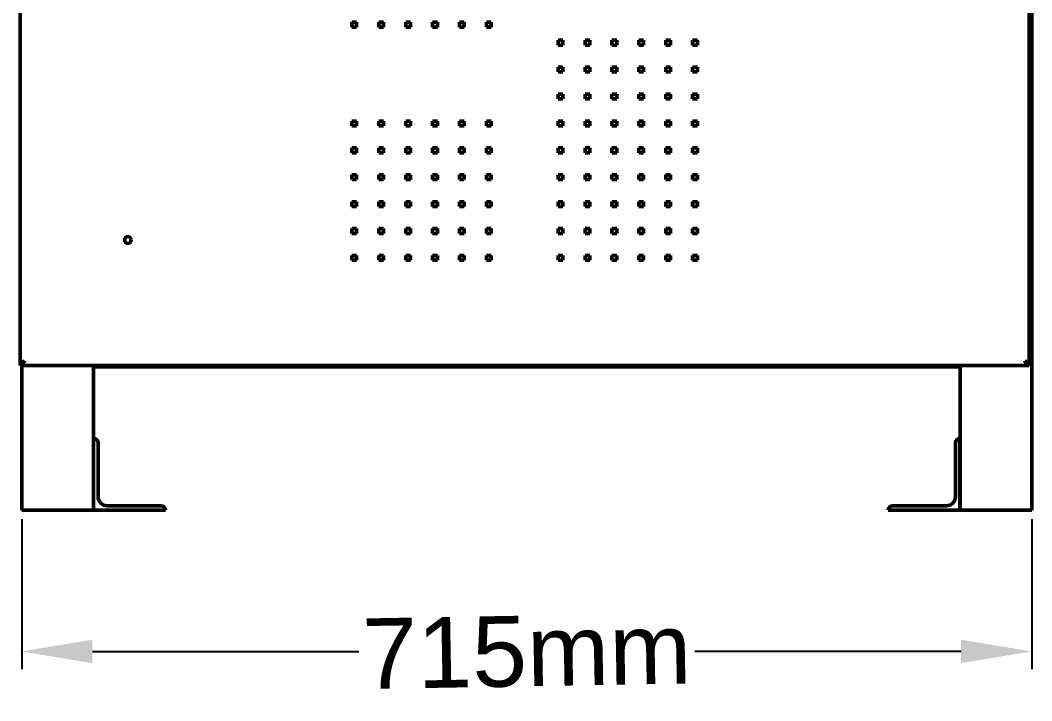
# Model space of a CAD drawing. Header units: millimetres. Extents: x 0 to 71, y -13 to 180.
# Drawn here: x -0.1 to 71.5, y -13.5 to 34.7 of the extents above; entities that cross this region are included whole.
import ezdxf

# ---------------------------------------------------------------- set-up
doc = ezdxf.new("R2010")
doc.units = ezdxf.units.MM
doc.layers.add('Visible (ANSI)', color=7, linetype='Continuous', lineweight=50)
doc.styles.get("Standard").update_dxf_attribs({"font": 'arial.ttf'})
doc.dimstyles.new('ISO-25', dxfattribs={"dimtxt": 2.5, "dimasz": 2.5, "dimexe": 1.25, "dimexo": 0.625, "dimtad": 1, "dimtxsty": 'Standard', "dimcen": 2.5, "dimadec": 0, "dimazin": 0, "dimtfac": 1, "dimtmove": 0, "dimatfit": 3, "dimfxl": 1, "dimarcsym": 0})

# ---------------------------------------------------------------- blocks, each defined once
blk = doc.blocks.new('*D74')
at = {"color": 0, "lineweight": -2, "transparency": 16777216}
for p, q in [((0, -0.625), (0, -11.238)), ((71.477, -0.625), (71.477, -11.238)), ((5, -9.988), (23.856, -9.988)), ((66.477, -9.988), (47.62, -9.988))]:
    blk.add_line(p, q, dxfattribs=at)
at = {"color": 0, "transparency": 16777216}
for points in [[(5, -9.155), (5, -10.822), (0, -9.988)], [(66.477, -9.155), (66.477, -10.822), (71.477, -9.988)]]:
    blk.add_solid(points, dxfattribs=at)
at = {"layer": 'Defpoints', "color": 0, "transparency": 16777216}
for p in [(0, 0), (71.477, 0), (71.477, -9.988)]:
    blk.add_point(p, dxfattribs=at)
at = {"color": 0, "transparency": 16777216, "insert": (35.738, -9.988), "char_height": 5, "attachment_point": 5, "rotation": 1}
blk.add_mtext('715mm', dxfattribs=at)

msp = doc.modelspace()

# ---------------------------------------------------------------- linework, layer by layer
at = {"layer": 'Visible (ANSI)'}
for p, q in [((-0.114, 10.395), (-0.114, 179.724)), ((71.285, 179.724), (71.285, 10.395)), ((71.477, 0), (71.477, 179.878)), ((23.357, 34.19), (23.357, 34.528)), ((23.357, 34.528), (23.695, 34.528)), ((23.695, 34.528), (23.695, 34.19)), ((25.261, 34.19), (25.261, 34.528)), ((25.261, 34.528), (25.599, 34.528)), ((25.599, 34.528), (25.599, 34.19)), ((27.165, 34.19), (27.165, 34.528)), ((27.165, 34.528), (27.503, 34.528)), ((27.503, 34.528), (27.503, 34.19)), ((29.07, 34.19), (29.07, 34.528)), ((29.07, 34.528), (29.407, 34.528)), ((29.407, 34.528), (29.407, 34.19)), ((30.974, 34.19), (30.974, 34.528)), ((30.974, 34.528), (31.311, 34.528)), ((31.311, 34.528), (31.311, 34.19)), ((32.878, 34.19), (32.878, 34.528)), ((32.878, 34.528), (33.215, 34.528)), ((33.215, 34.528), (33.215, 34.19)), ((23.695, 34.19), (23.357, 34.19)), ((25.599, 34.19), (25.261, 34.19)), ((27.503, 34.19), (27.165, 34.19)), ((29.407, 34.19), (29.07, 34.19)), ((31.311, 34.19), (30.974, 34.19)), ((33.215, 34.19), (32.878, 34.19)), ((37.955, 32.921), (37.955, 33.258)), ((37.955, 33.258), (38.293, 33.258)), ((38.293, 33.258), (38.293, 32.921)), ((39.859, 32.921), (39.859, 33.258)), ((39.859, 33.258), (40.197, 33.258)), ((40.197, 33.258), (40.197, 32.921)), ((41.764, 32.921), (41.764, 33.258)), ((41.764, 33.258), (42.101, 33.258)), ((42.101, 33.258), (42.101, 32.921)), ((43.668, 32.921), (43.668, 33.258)), ((43.668, 33.258), (44.005, 33.258)), ((44.005, 33.258), (44.005, 32.921)), ((45.572, 32.921), (45.572, 33.258)), ((45.572, 33.258), (45.909, 33.258)), ((45.909, 33.258), (45.909, 32.921)), ((47.476, 32.921), (47.476, 33.258)), ((47.476, 33.258), (47.813, 33.258)), ((47.813, 33.258), (47.813, 32.921)), ((38.293, 32.921), (37.955, 32.921)), ((40.197, 32.921), (39.859, 32.921)), ((42.101, 32.921), (41.764, 32.921)), ((44.005, 32.921), (43.668, 32.921)), ((45.909, 32.921), (45.572, 32.921)), ((47.813, 32.921), (47.476, 32.921)), ((37.955, 31.017), (37.955, 31.354)), ((37.955, 31.354), (38.293, 31.354)), ((38.293, 31.017), (37.955, 31.017)), ((38.293, 31.354), (38.293, 31.017)), ((39.859, 31.017), (39.859, 31.354)), ((39.859, 31.354), (40.197, 31.354)), ((40.197, 31.017), (39.859, 31.017)), ((40.197, 31.354), (40.197, 31.017)), ((41.764, 31.017), (41.764, 31.354)), ((41.764, 31.354), (42.101, 31.354)), ((42.101, 31.017), (41.764, 31.017)), ((42.101, 31.354), (42.101, 31.017)), ((43.668, 31.017), (43.668, 31.354)), ((43.668, 31.354), (44.005, 31.354)), ((44.005, 31.017), (43.668, 31.017)), ((44.005, 31.354), (44.005, 31.017)), ((45.572, 31.017), (45.572, 31.354)), ((45.572, 31.354), (45.909, 31.354)), ((45.909, 31.017), (45.572, 31.017)), ((45.909, 31.354), (45.909, 31.017)), ((47.476, 31.017), (47.476, 31.354)), ((47.476, 31.354), (47.813, 31.354)), ((47.813, 31.017), (47.476, 31.017)), ((47.813, 31.354), (47.813, 31.017)), ((37.955, 29.113), (37.955, 29.45)), ((37.955, 29.45), (38.293, 29.45)), ((38.293, 29.45), (38.293, 29.113)), ((39.859, 29.113), (39.859, 29.45)), ((39.859, 29.45), (40.197, 29.45)), ((40.197, 29.45), (40.197, 29.113)), ((41.764, 29.113), (41.764, 29.45)), ((41.764, 29.45), (42.101, 29.45)), ((42.101, 29.45), (42.101, 29.113)), ((43.668, 29.113), (43.668, 29.45)), ((43.668, 29.45), (44.005, 29.45)), ((44.005, 29.45), (44.005, 29.113)), ((45.572, 29.113), (45.572, 29.45)), ((45.572, 29.45), (45.909, 29.45)), ((45.909, 29.45), (45.909, 29.113)), ((47.476, 29.113), (47.476, 29.45)), ((47.476, 29.45), (47.813, 29.45)), ((47.813, 29.45), (47.813, 29.113)), ((38.293, 29.113), (37.955, 29.113)), ((40.197, 29.113), (39.859, 29.113)), ((42.101, 29.113), (41.764, 29.113)), ((44.005, 29.113), (43.668, 29.113)), ((45.909, 29.113), (45.572, 29.113)), ((47.813, 29.113), (47.476, 29.113)), ((23.357, 27.208), (23.357, 27.546)), ((23.357, 27.546), (23.695, 27.546)), ((23.695, 27.208), (23.357, 27.208)), ((23.695, 27.546), (23.695, 27.208)), ((25.261, 27.208), (25.261, 27.546)), ((25.261, 27.546), (25.599, 27.546)), ((25.599, 27.208), (25.261, 27.208)), ((25.599, 27.546), (25.599, 27.208)), ((27.165, 27.208), (27.165, 27.546)), ((27.165, 27.546), (27.503, 27.546)), ((27.503, 27.208), (27.165, 27.208)), ((27.503, 27.546), (27.503, 27.208)), ((29.07, 27.208), (29.07, 27.546)), ((29.07, 27.546), (29.407, 27.546)), ((29.407, 27.208), (29.07, 27.208)), ((29.407, 27.546), (29.407, 27.208)), ((30.974, 27.208), (30.974, 27.546)), ((30.974, 27.546), (31.311, 27.546)), ((31.311, 27.208), (30.974, 27.208)), ((31.311, 27.546), (31.311, 27.208)), ((32.878, 27.208), (32.878, 27.546)), ((32.878, 27.546), (33.215, 27.546)), ((33.215, 27.208), (32.878, 27.208)), ((33.215, 27.546), (33.215, 27.208)), ((37.955, 27.208), (37.955, 27.546)), ((37.955, 27.546), (38.293, 27.546)), ((38.293, 27.208), (37.955, 27.208)), ((38.293, 27.546), (38.293, 27.208)), ((39.859, 27.208), (39.859, 27.546)), ((39.859, 27.546), (40.197, 27.546)), ((40.197, 27.208), (39.859, 27.208)), ((40.197, 27.546), (40.197, 27.208)), ((41.764, 27.208), (41.764, 27.546)), ((41.764, 27.546), (42.101, 27.546)), ((42.101, 27.208), (41.764, 27.208)), ((42.101, 27.546), (42.101, 27.208)), ((43.668, 27.208), (43.668, 27.546)), ((43.668, 27.546), (44.005, 27.546)), ((44.005, 27.208), (43.668, 27.208)), ((44.005, 27.546), (44.005, 27.208)), ((45.572, 27.208), (45.572, 27.546)), ((45.572, 27.546), (45.909, 27.546)), ((45.909, 27.208), (45.572, 27.208)), ((45.909, 27.546), (45.909, 27.208)), ((47.476, 27.208), (47.476, 27.546)), ((47.476, 27.546), (47.813, 27.546)), ((47.813, 27.208), (47.476, 27.208)), ((47.813, 27.546), (47.813, 27.208)), ((23.357, 25.304), (23.357, 25.642)), ((23.357, 25.642), (23.695, 25.642)), ((23.695, 25.304), (23.357, 25.304)), ((23.695, 25.642), (23.695, 25.304)), ((25.261, 25.304), (25.261, 25.642)), ((25.261, 25.642), (25.599, 25.642)), ((25.599, 25.304), (25.261, 25.304)), ((25.599, 25.642), (25.599, 25.304)), ((27.165, 25.304), (27.165, 25.642)), ((27.165, 25.642), (27.503, 25.642)), ((27.503, 25.304), (27.165, 25.304)), ((27.503, 25.642), (27.503, 25.304)), ((29.07, 25.304), (29.07, 25.642)), ((29.07, 25.642), (29.407, 25.642)), ((29.407, 25.304), (29.07, 25.304)), ((29.407, 25.642), (29.407, 25.304)), ((30.974, 25.304), (30.974, 25.642)), ((30.974, 25.642), (31.311, 25.642)), ((31.311, 25.304), (30.974, 25.304)), ((31.311, 25.642), (31.311, 25.304)), ((32.878, 25.304), (32.878, 25.642)), ((32.878, 25.642), (33.215, 25.642)), ((33.215, 25.304), (32.878, 25.304)), ((33.215, 25.642), (33.215, 25.304)), ((37.955, 25.304), (37.955, 25.642)), ((37.955, 25.642), (38.293, 25.642)), ((38.293, 25.304), (37.955, 25.304)), ((38.293, 25.642), (38.293, 25.304)), ((39.859, 25.304), (39.859, 25.642)), ((39.859, 25.642), (40.197, 25.642)), ((40.197, 25.304), (39.859, 25.304)), ((40.197, 25.642), (40.197, 25.304)), ((41.764, 25.304), (41.764, 25.642)), ((41.764, 25.642), (42.101, 25.642)), ((42.101, 25.304), (41.764, 25.304)), ((42.101, 25.642), (42.101, 25.304)), ((43.668, 25.304), (43.668, 25.642)), ((43.668, 25.642), (44.005, 25.642)), ((44.005, 25.304), (43.668, 25.304)), ((44.005, 25.642), (44.005, 25.304)), ((45.572, 25.304), (45.572, 25.642)), ((45.572, 25.642), (45.909, 25.642)), ((45.909, 25.304), (45.572, 25.304)), ((45.909, 25.642), (45.909, 25.304)), ((47.476, 25.304), (47.476, 25.642)), ((47.476, 25.642), (47.813, 25.642)), ((47.813, 25.304), (47.476, 25.304)), ((47.813, 25.642), (47.813, 25.304)), ((23.357, 23.4), (23.357, 23.738)), ((23.357, 23.738), (23.695, 23.738)), ((23.695, 23.738), (23.695, 23.4)), ((25.261, 23.4), (25.261, 23.738)), ((25.261, 23.738), (25.599, 23.738)), ((25.599, 23.738), (25.599, 23.4)), ((27.165, 23.4), (27.165, 23.738)), ((27.165, 23.738), (27.503, 23.738)), ((27.503, 23.738), (27.503, 23.4)), ((29.07, 23.4), (29.07, 23.738)), ((29.07, 23.738), (29.407, 23.738)), ((29.407, 23.738), (29.407, 23.4)), ((30.974, 23.4), (30.974, 23.738)), ((30.974, 23.738), (31.311, 23.738)), ((31.311, 23.738), (31.311, 23.4)), ((32.878, 23.4), (32.878, 23.738)), ((32.878, 23.738), (33.215, 23.738)), ((33.215, 23.738), (33.215, 23.4)), ((37.955, 23.4), (37.955, 23.738)), ((37.955, 23.738), (38.293, 23.738)), ((38.293, 23.738), (38.293, 23.4)), ((39.859, 23.4), (39.859, 23.738)), ((39.859, 23.738), (40.197, 23.738)), ((40.197, 23.738), (40.197, 23.4)), ((41.764, 23.4), (41.764, 23.738)), ((41.764, 23.738), (42.101, 23.738)), ((42.101, 23.738), (42.101, 23.4)), ((43.668, 23.4), (43.668, 23.738)), ((43.668, 23.738), (44.005, 23.738)), ((44.005, 23.738), (44.005, 23.4)), ((45.572, 23.4), (45.572, 23.738)), ((45.572, 23.738), (45.909, 23.738)), ((45.909, 23.738), (45.909, 23.4)), ((47.476, 23.4), (47.476, 23.738)), ((47.476, 23.738), (47.813, 23.738)), ((47.813, 23.738), (47.813, 23.4)), ((23.695, 23.4), (23.357, 23.4)), ((25.599, 23.4), (25.261, 23.4)), ((27.503, 23.4), (27.165, 23.4)), ((29.407, 23.4), (29.07, 23.4)), ((31.311, 23.4), (30.974, 23.4)), ((33.215, 23.4), (32.878, 23.4)), ((38.293, 23.4), (37.955, 23.4)), ((40.197, 23.4), (39.859, 23.4)), ((42.101, 23.4), (41.764, 23.4)), ((44.005, 23.4), (43.668, 23.4)), ((45.909, 23.4), (45.572, 23.4)), ((47.813, 23.4), (47.476, 23.4)), ((23.357, 21.496), (23.357, 21.834)), ((23.357, 21.834), (23.695, 21.834)), ((23.695, 21.496), (23.357, 21.496)), ((23.695, 21.834), (23.695, 21.496)), ((25.261, 21.496), (25.261, 21.834)), ((25.261, 21.834), (25.599, 21.834)), ((25.599, 21.496), (25.261, 21.496)), ((25.599, 21.834), (25.599, 21.496)), ((27.165, 21.496), (27.165, 21.834)), ((27.165, 21.834), (27.503, 21.834)), ((27.503, 21.496), (27.165, 21.496)), ((27.503, 21.834), (27.503, 21.496)), ((29.07, 21.496), (29.07, 21.834)), ((29.07, 21.834), (29.407, 21.834)), ((29.407, 21.496), (29.07, 21.496)), ((29.407, 21.834), (29.407, 21.496)), ((30.974, 21.496), (30.974, 21.834)), ((30.974, 21.834), (31.311, 21.834)), ((31.311, 21.496), (30.974, 21.496)), ((31.311, 21.834), (31.311, 21.496)), ((32.878, 21.496), (32.878, 21.834)), ((32.878, 21.834), (33.215, 21.834)), ((33.215, 21.496), (32.878, 21.496)), ((33.215, 21.834), (33.215, 21.496)), ((37.955, 21.496), (37.955, 21.834)), ((37.955, 21.834), (38.293, 21.834)), ((38.293, 21.496), (37.955, 21.496)), ((38.293, 21.834), (38.293, 21.496)), ((39.859, 21.496), (39.859, 21.834)), ((39.859, 21.834), (40.197, 21.834)), ((40.197, 21.496), (39.859, 21.496)), ((40.197, 21.834), (40.197, 21.496)), ((41.764, 21.496), (41.764, 21.834)), ((41.764, 21.834), (42.101, 21.834)), ((42.101, 21.496), (41.764, 21.496)), ((42.101, 21.834), (42.101, 21.496)), ((43.668, 21.496), (43.668, 21.834)), ((43.668, 21.834), (44.005, 21.834)), ((44.005, 21.496), (43.668, 21.496)), ((44.005, 21.834), (44.005, 21.496)), ((45.572, 21.496), (45.572, 21.834)), ((45.572, 21.834), (45.909, 21.834)), ((45.909, 21.496), (45.572, 21.496)), ((45.909, 21.834), (45.909, 21.496)), ((47.476, 21.496), (47.476, 21.834)), ((47.476, 21.834), (47.813, 21.834)), ((47.813, 21.496), (47.476, 21.496)), ((47.813, 21.834), (47.813, 21.496)), ((23.357, 19.592), (23.357, 19.929)), ((23.357, 19.929), (23.695, 19.929)), ((23.695, 19.592), (23.357, 19.592)), ((23.695, 19.929), (23.695, 19.592)), ((25.261, 19.592), (25.261, 19.929)), ((25.261, 19.929), (25.599, 19.929)), ((25.599, 19.592), (25.261, 19.592)), ((25.599, 19.929), (25.599, 19.592)), ((27.165, 19.592), (27.165, 19.929)), ((27.165, 19.929), (27.503, 19.929)), ((27.503, 19.592), (27.165, 19.592)), ((27.503, 19.929), (27.503, 19.592)), ((29.07, 19.592), (29.07, 19.929)), ((29.07, 19.929), (29.407, 19.929)), ((29.407, 19.592), (29.07, 19.592)), ((29.407, 19.929), (29.407, 19.592)), ((30.974, 19.592), (30.974, 19.929)), ((30.974, 19.929), (31.311, 19.929)), ((31.311, 19.592), (30.974, 19.592)), ((31.311, 19.929), (31.311, 19.592)), ((32.878, 19.592), (32.878, 19.929)), ((32.878, 19.929), (33.215, 19.929)), ((33.215, 19.592), (32.878, 19.592)), ((33.215, 19.929), (33.215, 19.592)), ((37.955, 19.592), (37.955, 19.929)), ((37.955, 19.929), (38.293, 19.929)), ((38.293, 19.592), (37.955, 19.592)), ((38.293, 19.929), (38.293, 19.592)), ((39.859, 19.592), (39.859, 19.929)), ((39.859, 19.929), (40.197, 19.929)), ((40.197, 19.592), (39.859, 19.592)), ((40.197, 19.929), (40.197, 19.592)), ((41.764, 19.592), (41.764, 19.929)), ((41.764, 19.929), (42.101, 19.929)), ((42.101, 19.592), (41.764, 19.592)), ((42.101, 19.929), (42.101, 19.592)), ((43.668, 19.592), (43.668, 19.929)), ((43.668, 19.929), (44.005, 19.929)), ((44.005, 19.592), (43.668, 19.592)), ((44.005, 19.929), (44.005, 19.592)), ((45.572, 19.592), (45.572, 19.929)), ((45.572, 19.929), (45.909, 19.929)), ((45.909, 19.592), (45.572, 19.592)), ((45.909, 19.929), (45.909, 19.592)), ((47.476, 19.592), (47.476, 19.929)), ((47.476, 19.929), (47.813, 19.929)), ((47.813, 19.592), (47.476, 19.592)), ((47.813, 19.929), (47.813, 19.592)), ((23.357, 17.688), (23.357, 18.025)), ((23.357, 18.025), (23.695, 18.025)), ((23.695, 18.025), (23.695, 17.688)), ((25.261, 17.688), (25.261, 18.025)), ((25.261, 18.025), (25.599, 18.025)), ((25.599, 18.025), (25.599, 17.688)), ((27.165, 17.688), (27.165, 18.025)), ((27.165, 18.025), (27.503, 18.025)), ((27.503, 18.025), (27.503, 17.688)), ((29.07, 17.688), (29.07, 18.025)), ((29.07, 18.025), (29.407, 18.025)), ((29.407, 18.025), (29.407, 17.688)), ((30.974, 17.688), (30.974, 18.025)), ((30.974, 18.025), (31.311, 18.025)), ((31.311, 18.025), (31.311, 17.688)), ((32.878, 17.688), (32.878, 18.025)), ((32.878, 18.025), (33.215, 18.025)), ((33.215, 18.025), (33.215, 17.688)), ((37.955, 17.688), (37.955, 18.025)), ((37.955, 18.025), (38.293, 18.025)), ((38.293, 18.025), (38.293, 17.688)), ((39.859, 17.688), (39.859, 18.025)), ((39.859, 18.025), (40.197, 18.025)), ((40.197, 18.025), (40.197, 17.688)), ((41.764, 17.688), (41.764, 18.025)), ((41.764, 18.025), (42.101, 18.025)), ((42.101, 18.025), (42.101, 17.688)), ((43.668, 17.688), (43.668, 18.025)), ((43.668, 18.025), (44.005, 18.025)), ((44.005, 18.025), (44.005, 17.688)), ((45.572, 17.688), (45.572, 18.025)), ((45.572, 18.025), (45.909, 18.025)), ((45.909, 18.025), (45.909, 17.688)), ((47.476, 17.688), (47.476, 18.025)), ((47.476, 18.025), (47.813, 18.025)), ((47.813, 18.025), (47.813, 17.688)), ((23.695, 17.688), (23.357, 17.688)), ((25.599, 17.688), (25.261, 17.688)), ((27.503, 17.688), (27.165, 17.688)), ((29.407, 17.688), (29.07, 17.688)), ((31.311, 17.688), (30.974, 17.688)), ((33.215, 17.688), (32.878, 17.688)), ((38.293, 17.688), (37.955, 17.688)), ((40.197, 17.688), (39.859, 17.688)), ((42.101, 17.688), (41.764, 17.688)), ((44.005, 17.688), (43.668, 17.688)), ((45.909, 17.688), (45.572, 17.688)), ((47.813, 17.688), (47.476, 17.688)), ((-0.079, 10.395), (-0.114, 10.395)), ((-0.114, 10.392), (-0.114, 10.24)), ((71.285, 10.24), (-0.114, 10.24)), ((0, 0), (0, 10.24)), ((0.186, 10.542), (0.182, 10.538)), ((5.078, 10.24), (5.078, 10.155)), ((5.078, 0), (5.078, 10.155)), ((5.078, 10.155), (66.399, 10.155)), ((66.399, 10.24), (66.399, 10.155)), ((66.399, 10.155), (66.399, 0)), ((70.989, 10.538), (70.985, 10.542)), ((71.249, 10.395), (71.285, 10.395)), ((71.285, 10.392), (71.285, 10.24)), ((5.083, 0), (5.083, 5.078)), ((5.083, 5.078), (5.096, 5.078)), ((66.395, 5.078), (66.382, 5.078)), ((66.395, 0), (66.395, 5.078)), ((5.401, 4.773), (5.401, 0.952)), ((66.078, 4.773), (66.078, 0.952)), ((0.635, 0), (0, 0)), ((0.635, 0), (4.443, 0)), ((5.078, 0), (4.443, 0)), ((6.035, 0.317), (9.856, 0.317)), ((10.161, 0.013), (10.161, 0)), ((61.317, 0.013), (61.317, 0)), ((65.443, 0.317), (61.622, 0.317)), ((10.161, 0), (5.083, 0)), ((61.317, 0), (66.395, 0)), ((67.034, 0), (66.399, 0)), ((67.034, 0), (70.842, 0)), ((71.477, 0), (70.842, 0))]:
    msp.add_line(p, q, dxfattribs=at)
msp.add_circle((7.502, 19.126), 0.24, dxfattribs=at)
for centre, radius, start, end in [((5.096, 4.773), 0.305, 0, 90), ((66.382, 4.773), 0.305, 90, 180), ((6.035, 0.952), 0.635, 180, 270), ((65.443, 0.952), 0.635, 270, 0), ((9.856, 0.013), 0.305, 0, 90), ((61.622, 0.013), 0.305, 90, 180)]:
    msp.add_arc(centre, radius, start, end, dxfattribs=at)
for points, knots in [([(-0.114, 10.24), (-0.048, 10.24), (0.018, 10.297), (0.084, 10.386), (0.119, 10.433), (0.155, 10.489), (0.19, 10.545)], [0, 0, 0, 0, 1.022257, 1.022257, 1.022257, 1.570796, 1.570796, 1.570796, 1.570796]), ([(0.19, 10.545), (0.112, 10.483), (0.033, 10.423), (-0.045, 10.402), (-0.068, 10.396), (-0.091, 10.392), (-0.114, 10.392)], [0, 0, 0, 0, 1.215675, 1.215675, 1.215675, 1.570796, 1.570796, 1.570796, 1.570796]), ([(0.19, 10.545), (0.087, 10.512), (-0.015, 10.48), (-0.07, 10.447), (-0.099, 10.43), (-0.114, 10.412), (-0.114, 10.395)], [0, 0, 0, 0, 1.022257, 1.022257, 1.022257, 1.570796, 1.570796, 1.570796, 1.570796]), ([(70.98, 10.545), (71.046, 10.441), (71.112, 10.339), (71.179, 10.285), (71.214, 10.256), (71.249, 10.24), (71.285, 10.24)], [0, 0, 0, 0, 1.022257, 1.022257, 1.022257, 1.570796, 1.570796, 1.570796, 1.570796]), ([(70.98, 10.545), (71.059, 10.483), (71.137, 10.423), (71.216, 10.402), (71.239, 10.396), (71.262, 10.392), (71.285, 10.392)], [0, 0, 0, 0, 1.215675, 1.215675, 1.215675, 1.570796, 1.570796, 1.570796, 1.570796]), ([(71.285, 10.395), (71.285, 10.428), (71.228, 10.46), (71.139, 10.492), (71.092, 10.51), (71.036, 10.527), (70.98, 10.545)], [0, 0, 0, 0, 1.022257, 1.022257, 1.022257, 1.570796, 1.570796, 1.570796, 1.570796])]:
    msp.add_open_spline(points, degree=3, knots=knots, dxfattribs=at)
for points in [[(0.19, 10.545), (0.142, 10.514), (0.095, 10.484), (0.066, 10.454)], [(70.98, 10.545), (71.029, 10.514), (71.076, 10.484), (71.104, 10.454)]]:
    msp.add_open_spline(points, degree=3, dxfattribs=at)

# ---------------------------------------------------------------- dimensions: what is measured, and where the dimension line sits
dim = msp.add_linear_dim(base=(71.477, -9.988), p1=(0, 0), p2=(71.477, 0), text='715mm', dimstyle='ISO-25', override={"dimtxt": 5, "dimasz": 5})
dim.commit()
dim.dimension.update_dxf_attribs({"geometry": '*D74', "text_midpoint": (35.738, -9.988), "text_rotation": 1})

doc.saveas('drawing.dxf')
